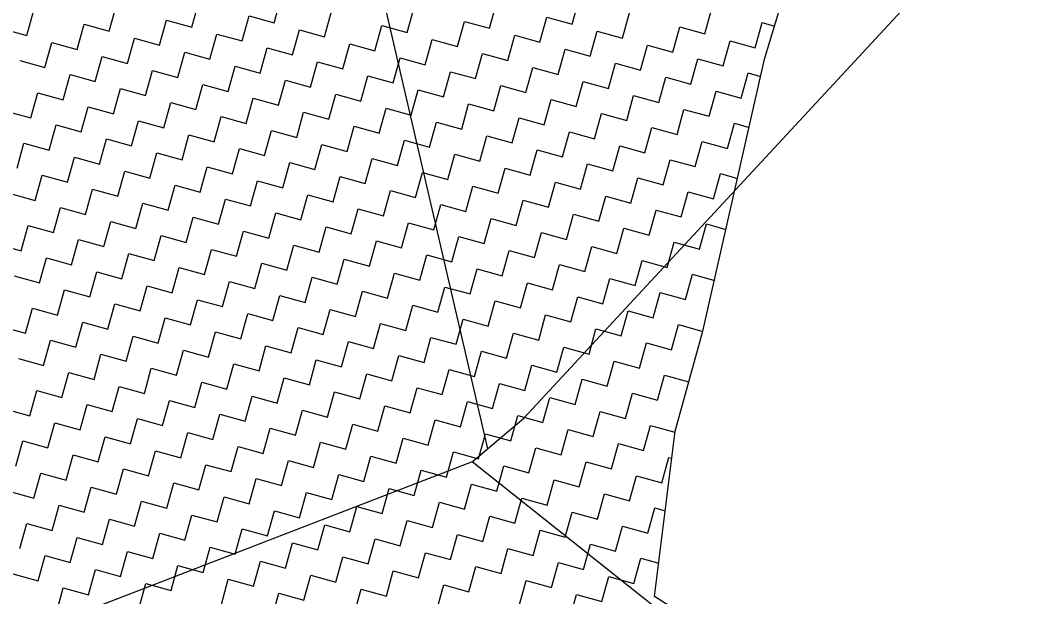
# Model space of a CAD drawing. Header units: metres. Extents: x 291974 to 293244, y 2020596 to 2023640.
# Drawn here: x 292627.6 to 292723.1, y 2023401.5 to 2023456.7 of the extents above; entities that cross this region are included whole.
import ezdxf

# ---------------------------------------------------------------- set-up
doc = ezdxf.new("R2010")
doc.units = ezdxf.units.M
doc.header["$MEASUREMENT"] = 0
doc.layers.add('POLY_HATCH', color=12, linetype='Continuous')
doc.layers.add('POLY_PARCEL', color=6, linetype='Continuous')

msp = doc.modelspace()

# ---------------------------------------------------------------- linework, layer by layer
at = {"layer": 'POLY_HATCH'}
for p, q in [((292698.854, 2023452.973), (292706.294, 2023477.61)), ((292692.945, 2023426.917), (292698.854, 2023452.973)), ((292690.288, 2023417.337), (292692.945, 2023426.917)), ((292688.324, 2023401.498), (292690.288, 2023417.337)), ((292698.662, 2023394.989), (292688.324, 2023401.498))]:
    msp.add_line(p, q, dxfattribs=at)
at = {"layer": 'POLY_HATCH', "linetype": 'Continuous'}
for p, q in [((292651.906, 2023456.445), (292652.574, 2023458.855)), ((292680.426, 2023456.322), (292681.095, 2023458.732)), ((292636.106, 2023455.635), (292636.774, 2023458.045)), ((292644.006, 2023456.04), (292644.674, 2023458.45)), ((292664.626, 2023455.512), (292665.295, 2023457.923)), ((292672.526, 2023455.917), (292673.195, 2023458.328)), ((292693.147, 2023455.39), (292693.816, 2023457.8)), ((292628.206, 2023455.23), (292628.874, 2023457.641)), ((292648.827, 2023454.703), (292649.495, 2023457.113)), ((292649.495, 2023457.113), (292651.906, 2023456.445)), ((292656.726, 2023455.108), (292657.395, 2023457.518)), ((292677.347, 2023454.58), (292678.016, 2023456.991)), ((292678.016, 2023456.991), (292680.426, 2023456.322)), ((292685.247, 2023454.985), (292685.916, 2023457.395)), ((292625.795, 2023455.899), (292628.206, 2023455.23)), ((292633.027, 2023453.893), (292633.695, 2023456.303)), ((292633.695, 2023456.303), (292636.106, 2023455.635)), ((292640.927, 2023454.298), (292641.595, 2023456.708)), ((292641.595, 2023456.708), (292644.006, 2023456.04)), ((292661.547, 2023453.77), (292662.216, 2023456.181)), ((292662.216, 2023456.181), (292664.626, 2023455.512)), ((292669.447, 2023454.175), (292670.116, 2023456.586)), ((292670.116, 2023456.586), (292672.526, 2023455.917)), ((292690.068, 2023453.648), (292690.737, 2023456.058)), ((292690.737, 2023456.058), (292693.147, 2023455.39)), ((292697.968, 2023454.053), (292698.636, 2023456.463)), ((292698.636, 2023456.463), (292699.81, 2023456.138)), ((292637.848, 2023452.556), (292638.516, 2023454.966)), ((292638.516, 2023454.966), (292640.927, 2023454.298)), ((292645.748, 2023452.961), (292646.416, 2023455.371)), ((292646.416, 2023455.371), (292648.827, 2023454.703)), ((292653.647, 2023453.366), (292654.316, 2023455.776)), ((292654.316, 2023455.776), (292656.726, 2023455.108)), ((292674.268, 2023452.838), (292674.937, 2023455.249)), ((292674.937, 2023455.249), (292677.347, 2023454.58)), ((292682.168, 2023453.243), (292682.837, 2023455.653)), ((292682.837, 2023455.653), (292685.247, 2023454.985)), ((292629.948, 2023452.151), (292630.616, 2023454.562)), ((292630.616, 2023454.562), (292633.027, 2023453.893)), ((292650.568, 2023451.624), (292651.237, 2023454.034)), ((292651.237, 2023454.034), (292653.647, 2023453.366)), ((292658.468, 2023452.029), (292659.137, 2023454.439)), ((292659.137, 2023454.439), (292661.547, 2023453.77)), ((292666.368, 2023452.433), (292667.037, 2023454.844)), ((292667.037, 2023454.844), (292669.447, 2023454.175)), ((292686.989, 2023451.906), (292687.658, 2023454.316)), ((292687.658, 2023454.316), (292690.068, 2023453.648)), ((292694.889, 2023452.311), (292695.557, 2023454.721)), ((292695.557, 2023454.721), (292697.968, 2023454.053)), ((292634.769, 2023450.814), (292635.437, 2023453.224)), ((292635.437, 2023453.224), (292637.848, 2023452.556)), ((292642.669, 2023451.219), (292643.337, 2023453.629)), ((292643.337, 2023453.629), (292645.748, 2023452.961)), ((292663.289, 2023450.691), (292663.958, 2023453.102)), ((292663.958, 2023453.102), (292666.368, 2023452.433)), ((292671.189, 2023451.096), (292671.858, 2023453.507)), ((292671.858, 2023453.507), (292674.268, 2023452.838)), ((292679.089, 2023451.501), (292679.758, 2023453.912)), ((292679.758, 2023453.912), (292682.168, 2023453.243)), ((292691.81, 2023450.569), (292692.478, 2023452.979)), ((292692.478, 2023452.979), (292694.889, 2023452.311)), ((292627.537, 2023452.82), (292629.948, 2023452.151)), ((292647.489, 2023449.882), (292648.158, 2023452.292)), ((292648.158, 2023452.292), (292650.568, 2023451.624)), ((292655.389, 2023450.287), (292656.058, 2023452.697)), ((292656.058, 2023452.697), (292658.468, 2023452.029)), ((292676.01, 2023449.759), (292676.679, 2023452.17)), ((292676.679, 2023452.17), (292679.089, 2023451.501)), ((292683.91, 2023450.164), (292684.579, 2023452.574)), ((292684.579, 2023452.574), (292686.989, 2023451.906)), ((292631.69, 2023449.072), (292632.358, 2023451.483)), ((292632.358, 2023451.483), (292634.769, 2023450.814)), ((292639.59, 2023449.477), (292640.258, 2023451.887)), ((292640.258, 2023451.887), (292642.669, 2023451.219)), ((292660.21, 2023448.95), (292660.879, 2023451.36)), ((292660.879, 2023451.36), (292663.289, 2023450.691)), ((292668.11, 2023449.354), (292668.779, 2023451.765)), ((292668.779, 2023451.765), (292671.189, 2023451.096)), ((292688.731, 2023448.827), (292689.399, 2023451.237)), ((292689.399, 2023451.237), (292691.81, 2023450.569)), ((292696.631, 2023449.232), (292697.299, 2023451.642)), ((292697.299, 2023451.642), (292698.478, 2023451.315)), ((292636.511, 2023447.735), (292637.179, 2023450.145)), ((292637.179, 2023450.145), (292639.59, 2023449.477)), ((292644.41, 2023448.14), (292645.079, 2023450.55)), ((292645.079, 2023450.55), (292647.489, 2023449.882)), ((292652.31, 2023448.545), (292652.979, 2023450.955)), ((292652.979, 2023450.955), (292655.389, 2023450.287)), ((292672.931, 2023448.017), (292673.6, 2023450.428)), ((292673.6, 2023450.428), (292676.01, 2023449.759)), ((292680.831, 2023448.422), (292681.5, 2023450.833)), ((292681.5, 2023450.833), (292683.91, 2023450.164)), ((292628.611, 2023447.33), (292629.279, 2023449.741)), ((292629.279, 2023449.741), (292631.69, 2023449.072)), ((292649.231, 2023446.803), (292649.9, 2023449.213)), ((292649.9, 2023449.213), (292652.31, 2023448.545)), ((292657.131, 2023447.208), (292657.8, 2023449.618)), ((292657.8, 2023449.618), (292660.21, 2023448.95)), ((292665.031, 2023447.612), (292665.7, 2023450.023)), ((292665.7, 2023450.023), (292668.11, 2023449.354)), ((292685.652, 2023447.085), (292686.32, 2023449.495)), ((292686.32, 2023449.495), (292688.731, 2023448.827)), ((292693.552, 2023447.49), (292694.22, 2023449.9)), ((292694.22, 2023449.9), (292696.631, 2023449.232)), ((292633.432, 2023445.993), (292634.1, 2023448.404)), ((292634.1, 2023448.404), (292636.511, 2023447.735)), ((292641.331, 2023446.398), (292642, 2023448.808)), ((292642, 2023448.808), (292644.41, 2023448.14)), ((292661.952, 2023445.871), (292662.621, 2023448.281)), ((292662.621, 2023448.281), (292665.031, 2023447.612)), ((292669.852, 2023446.275), (292670.521, 2023448.686)), ((292670.521, 2023448.686), (292672.931, 2023448.017)), ((292677.752, 2023446.68), (292678.421, 2023449.091)), ((292678.421, 2023449.091), (292680.831, 2023448.422)), ((292626.2, 2023447.999), (292628.611, 2023447.33)), ((292646.152, 2023445.061), (292646.821, 2023447.471)), ((292646.821, 2023447.471), (292649.231, 2023446.803)), ((292654.052, 2023445.466), (292654.721, 2023447.876)), ((292654.721, 2023447.876), (292657.131, 2023447.208)), ((292674.673, 2023444.938), (292675.342, 2023447.349)), ((292675.342, 2023447.349), (292677.752, 2023446.68)), ((292682.573, 2023445.343), (292683.241, 2023447.754)), ((292683.241, 2023447.754), (292685.652, 2023447.085)), ((292690.473, 2023445.748), (292691.141, 2023448.158)), ((292691.141, 2023448.158), (292693.552, 2023447.49)), ((292630.353, 2023444.251), (292631.021, 2023446.662)), ((292631.021, 2023446.662), (292633.432, 2023445.993)), ((292638.252, 2023444.656), (292638.921, 2023447.066)), ((292638.921, 2023447.066), (292641.331, 2023446.398)), ((292658.873, 2023444.129), (292659.542, 2023446.539)), ((292659.542, 2023446.539), (292661.952, 2023445.871)), ((292666.773, 2023444.533), (292667.442, 2023446.944)), ((292667.442, 2023446.944), (292669.852, 2023446.275)), ((292687.394, 2023444.006), (292688.062, 2023446.416)), ((292688.062, 2023446.416), (292690.473, 2023445.748)), ((292695.294, 2023444.411), (292695.962, 2023446.821)), ((292695.962, 2023446.821), (292697.37, 2023446.431)), ((292635.173, 2023442.914), (292635.842, 2023445.325)), ((292635.842, 2023445.325), (292638.252, 2023444.656)), ((292643.073, 2023443.319), (292643.742, 2023445.729)), ((292643.742, 2023445.729), (292646.152, 2023445.061)), ((292650.973, 2023443.724), (292651.642, 2023446.134)), ((292651.642, 2023446.134), (292654.052, 2023445.466)), ((292671.594, 2023443.196), (292672.263, 2023445.607)), ((292672.263, 2023445.607), (292674.673, 2023444.938)), ((292679.494, 2023443.601), (292680.162, 2023446.012)), ((292680.162, 2023446.012), (292682.573, 2023445.343)), ((292627.274, 2023442.509), (292627.942, 2023444.92)), ((292627.942, 2023444.92), (292630.353, 2023444.251)), ((292647.894, 2023441.982), (292648.563, 2023444.392)), ((292648.563, 2023444.392), (292650.973, 2023443.724)), ((292655.794, 2023442.387), (292656.463, 2023444.797)), ((292656.463, 2023444.797), (292658.873, 2023444.129)), ((292663.694, 2023442.792), (292664.363, 2023445.202)), ((292664.363, 2023445.202), (292666.773, 2023444.533)), ((292684.315, 2023442.264), (292684.983, 2023444.675)), ((292684.983, 2023444.675), (292687.394, 2023444.006)), ((292692.215, 2023442.669), (292692.883, 2023445.079)), ((292692.883, 2023445.079), (292695.294, 2023444.411)), ((292632.094, 2023441.172), (292632.763, 2023443.583)), ((292632.763, 2023443.583), (292635.173, 2023442.914)), ((292639.994, 2023441.577), (292640.663, 2023443.987)), ((292640.663, 2023443.987), (292643.073, 2023443.319)), ((292660.615, 2023441.05), (292661.284, 2023443.46)), ((292661.284, 2023443.46), (292663.694, 2023442.792)), ((292668.515, 2023441.454), (292669.184, 2023443.865)), ((292669.184, 2023443.865), (292671.594, 2023443.196)), ((292676.415, 2023441.859), (292677.083, 2023444.27)), ((292677.083, 2023444.27), (292679.494, 2023443.601)), ((292644.815, 2023440.24), (292645.484, 2023442.65)), ((292645.484, 2023442.65), (292647.894, 2023441.982)), ((292652.715, 2023440.645), (292653.384, 2023443.055)), ((292653.384, 2023443.055), (292655.794, 2023442.387)), ((292673.336, 2023440.117), (292674.004, 2023442.528)), ((292674.004, 2023442.528), (292676.415, 2023441.859)), ((292681.236, 2023440.522), (292681.904, 2023442.933)), ((292681.904, 2023442.933), (292684.315, 2023442.264)), ((292689.136, 2023440.927), (292689.804, 2023443.337)), ((292689.804, 2023443.337), (292692.215, 2023442.669)), ((292629.015, 2023439.43), (292629.684, 2023441.841)), ((292629.684, 2023441.841), (292632.094, 2023441.172)), ((292636.915, 2023439.835), (292637.584, 2023442.246)), ((292637.584, 2023442.246), (292639.994, 2023441.577)), ((292657.536, 2023439.308), (292658.205, 2023441.718)), ((292658.205, 2023441.718), (292660.615, 2023441.05)), ((292665.436, 2023439.713), (292666.105, 2023442.123)), ((292666.105, 2023442.123), (292668.515, 2023441.454)), ((292686.057, 2023439.185), (292686.725, 2023441.596)), ((292686.725, 2023441.596), (292689.136, 2023440.927)), ((292693.957, 2023439.59), (292694.625, 2023442)), ((292694.625, 2023442), (292696.263, 2023441.546)), ((292641.736, 2023438.498), (292642.405, 2023440.908)), ((292642.405, 2023440.908), (292644.815, 2023440.24)), ((292649.636, 2023438.903), (292650.305, 2023441.313)), ((292650.305, 2023441.313), (292652.715, 2023440.645)), ((292670.257, 2023438.375), (292670.925, 2023440.786)), ((292670.925, 2023440.786), (292673.336, 2023440.117)), ((292678.157, 2023438.78), (292678.825, 2023441.191)), ((292678.825, 2023441.191), (292681.236, 2023440.522)), ((292626.605, 2023440.099), (292629.015, 2023439.43)), ((292633.836, 2023438.093), (292634.505, 2023440.504)), ((292634.505, 2023440.504), (292636.915, 2023439.835)), ((292654.457, 2023437.566), (292655.126, 2023439.976)), ((292655.126, 2023439.976), (292657.536, 2023439.308)), ((292662.357, 2023437.971), (292663.026, 2023440.381)), ((292663.026, 2023440.381), (292665.436, 2023439.713)), ((292682.978, 2023437.443), (292683.646, 2023439.854)), ((292683.646, 2023439.854), (292686.057, 2023439.185)), ((292690.878, 2023437.848), (292691.546, 2023440.258)), ((292691.546, 2023440.258), (292693.957, 2023439.59)), ((292630.757, 2023436.351), (292631.426, 2023438.762)), ((292631.426, 2023438.762), (292633.836, 2023438.093)), ((292638.657, 2023436.756), (292639.326, 2023439.167)), ((292639.326, 2023439.167), (292641.736, 2023438.498)), ((292646.557, 2023437.161), (292647.226, 2023439.571)), ((292647.226, 2023439.571), (292649.636, 2023438.903)), ((292659.278, 2023436.229), (292659.947, 2023438.639)), ((292659.947, 2023438.639), (292662.357, 2023437.971)), ((292667.178, 2023436.634), (292667.846, 2023439.044)), ((292667.846, 2023439.044), (292670.257, 2023438.375)), ((292675.078, 2023437.038), (292675.746, 2023439.449)), ((292675.746, 2023439.449), (292678.157, 2023438.78)), ((292643.478, 2023435.419), (292644.147, 2023437.829)), ((292644.147, 2023437.829), (292646.557, 2023437.161)), ((292651.378, 2023435.824), (292652.047, 2023438.234)), ((292652.047, 2023438.234), (292654.457, 2023437.566)), ((292671.999, 2023435.296), (292672.667, 2023437.707)), ((292672.667, 2023437.707), (292675.078, 2023437.038)), ((292679.899, 2023435.701), (292680.567, 2023438.112)), ((292680.567, 2023438.112), (292682.978, 2023437.443)), ((292687.799, 2023436.106), (292688.467, 2023438.517)), ((292688.467, 2023438.517), (292690.878, 2023437.848)), ((292627.678, 2023434.609), (292628.347, 2023437.02)), ((292628.347, 2023437.02), (292630.757, 2023436.351)), ((292635.578, 2023435.014), (292636.247, 2023437.425)), ((292636.247, 2023437.425), (292638.657, 2023436.756)), ((292656.199, 2023434.487), (292656.868, 2023436.897)), ((292656.868, 2023436.897), (292659.278, 2023436.229)), ((292664.099, 2023434.892), (292664.767, 2023437.302)), ((292664.767, 2023437.302), (292667.178, 2023436.634)), ((292684.72, 2023434.364), (292685.388, 2023436.775)), ((292685.388, 2023436.775), (292687.799, 2023436.106)), ((292692.62, 2023434.769), (292693.288, 2023437.179)), ((292693.288, 2023437.179), (292695.155, 2023436.662)), ((292640.399, 2023433.677), (292641.068, 2023436.088)), ((292641.068, 2023436.088), (292643.478, 2023435.419)), ((292648.299, 2023434.082), (292648.968, 2023436.492)), ((292648.968, 2023436.492), (292651.378, 2023435.824)), ((292668.92, 2023433.555), (292669.588, 2023435.965)), ((292669.588, 2023435.965), (292671.999, 2023435.296)), ((292676.82, 2023433.959), (292677.488, 2023436.37)), ((292677.488, 2023436.37), (292679.899, 2023435.701)), ((292625.268, 2023435.278), (292627.678, 2023434.609)), ((292632.499, 2023433.272), (292633.168, 2023435.683)), ((292633.168, 2023435.683), (292635.578, 2023435.014)), ((292653.12, 2023432.745), (292653.789, 2023435.155)), ((292653.789, 2023435.155), (292656.199, 2023434.487)), ((292661.02, 2023433.15), (292661.688, 2023435.56)), ((292661.688, 2023435.56), (292664.099, 2023434.892)), ((292681.641, 2023432.622), (292682.309, 2023435.033)), ((292682.309, 2023435.033), (292684.72, 2023434.364)), ((292689.541, 2023433.027), (292690.209, 2023435.438)), ((292690.209, 2023435.438), (292692.62, 2023434.769)), ((292629.42, 2023431.53), (292630.089, 2023433.941)), ((292630.089, 2023433.941), (292632.499, 2023433.272)), ((292637.32, 2023431.935), (292637.989, 2023434.346)), ((292637.989, 2023434.346), (292640.399, 2023433.677)), ((292645.22, 2023432.34), (292645.889, 2023434.75)), ((292645.889, 2023434.75), (292648.299, 2023434.082)), ((292665.841, 2023431.813), (292666.509, 2023434.223)), ((292666.509, 2023434.223), (292668.92, 2023433.555)), ((292673.741, 2023432.217), (292674.409, 2023434.628)), ((292674.409, 2023434.628), (292676.82, 2023433.959)), ((292642.141, 2023430.598), (292642.81, 2023433.009)), ((292642.81, 2023433.009), (292645.22, 2023432.34)), ((292650.041, 2023431.003), (292650.71, 2023433.413)), ((292650.71, 2023433.413), (292653.12, 2023432.745)), ((292657.941, 2023431.408), (292658.609, 2023433.818)), ((292658.609, 2023433.818), (292661.02, 2023433.15)), ((292678.562, 2023430.88), (292679.23, 2023433.291)), ((292679.23, 2023433.291), (292681.641, 2023432.622)), ((292686.462, 2023431.285), (292687.13, 2023433.696)), ((292687.13, 2023433.696), (292689.541, 2023433.027)), ((292627.01, 2023432.199), (292629.42, 2023431.53)), ((292634.241, 2023430.193), (292634.91, 2023432.604)), ((292634.91, 2023432.604), (292637.32, 2023431.935)), ((292654.862, 2023429.666), (292655.53, 2023432.076)), ((292655.53, 2023432.076), (292657.941, 2023431.408)), ((292662.762, 2023430.071), (292663.43, 2023432.481)), ((292663.43, 2023432.481), (292665.841, 2023431.813)), ((292670.662, 2023430.476), (292671.33, 2023432.886)), ((292671.33, 2023432.886), (292673.741, 2023432.217)), ((292683.383, 2023429.543), (292684.051, 2023431.954)), ((292684.051, 2023431.954), (292686.462, 2023431.285)), ((292691.283, 2023429.948), (292691.951, 2023432.359)), ((292691.951, 2023432.359), (292694.047, 2023431.777)), ((292639.062, 2023428.856), (292639.731, 2023431.267)), ((292639.731, 2023431.267), (292642.141, 2023430.598)), ((292646.962, 2023429.261), (292647.631, 2023431.671)), ((292647.631, 2023431.671), (292650.041, 2023431.003)), ((292667.583, 2023428.734), (292668.251, 2023431.144)), ((292668.251, 2023431.144), (292670.662, 2023430.476)), ((292675.483, 2023429.138), (292676.151, 2023431.549)), ((292676.151, 2023431.549), (292678.562, 2023430.88)), ((292631.162, 2023428.451), (292631.831, 2023430.862)), ((292631.831, 2023430.862), (292634.241, 2023430.193)), ((292651.783, 2023427.924), (292652.451, 2023430.334)), ((292652.451, 2023430.334), (292654.862, 2023429.666)), ((292659.683, 2023428.329), (292660.351, 2023430.739)), ((292660.351, 2023430.739), (292662.762, 2023430.071)), ((292680.304, 2023427.801), (292680.972, 2023430.212)), ((292680.972, 2023430.212), (292683.383, 2023429.543)), ((292688.204, 2023428.206), (292688.872, 2023430.617)), ((292688.872, 2023430.617), (292691.283, 2023429.948)), ((292628.083, 2023426.709), (292628.752, 2023429.12)), ((292628.752, 2023429.12), (292631.162, 2023428.451)), ((292635.983, 2023427.114), (292636.652, 2023429.525)), ((292636.652, 2023429.525), (292639.062, 2023428.856)), ((292643.883, 2023427.519), (292644.552, 2023429.93)), ((292644.552, 2023429.93), (292646.962, 2023429.261)), ((292664.504, 2023426.992), (292665.172, 2023429.402)), ((292665.172, 2023429.402), (292667.583, 2023428.734)), ((292672.404, 2023427.397), (292673.072, 2023429.807)), ((292673.072, 2023429.807), (292675.483, 2023429.138)), ((292640.804, 2023425.777), (292641.473, 2023428.188)), ((292641.473, 2023428.188), (292643.883, 2023427.519)), ((292648.704, 2023426.182), (292649.372, 2023428.592)), ((292649.372, 2023428.592), (292651.783, 2023427.924)), ((292656.604, 2023426.587), (292657.272, 2023428.997)), ((292657.272, 2023428.997), (292659.683, 2023428.329)), ((292677.225, 2023426.059), (292677.893, 2023428.47)), ((292677.893, 2023428.47), (292680.304, 2023427.801)), ((292685.125, 2023426.464), (292685.793, 2023428.875)), ((292685.793, 2023428.875), (292688.204, 2023428.206)), ((292625.673, 2023427.378), (292628.083, 2023426.709)), ((292632.904, 2023425.372), (292633.573, 2023427.783)), ((292633.573, 2023427.783), (292635.983, 2023427.114)), ((292653.525, 2023424.845), (292654.193, 2023427.255)), ((292654.193, 2023427.255), (292656.604, 2023426.587)), ((292661.425, 2023425.25), (292662.093, 2023427.66)), ((292662.093, 2023427.66), (292664.504, 2023426.992)), ((292669.325, 2023425.655), (292669.993, 2023428.065)), ((292669.993, 2023428.065), (292672.404, 2023427.397)), ((292689.945, 2023425.127), (292690.614, 2023427.538)), ((292690.614, 2023427.538), (292692.938, 2023426.893)), ((292637.725, 2023424.035), (292638.394, 2023426.446)), ((292638.394, 2023426.446), (292640.804, 2023425.777)), ((292645.625, 2023424.44), (292646.293, 2023426.851)), ((292646.293, 2023426.851), (292648.704, 2023426.182)), ((292666.246, 2023423.913), (292666.914, 2023426.323)), ((292666.914, 2023426.323), (292669.325, 2023425.655)), ((292674.146, 2023424.318), (292674.814, 2023426.728)), ((292674.814, 2023426.728), (292677.225, 2023426.059)), ((292682.046, 2023424.722), (292682.714, 2023427.133)), ((292682.714, 2023427.133), (292685.125, 2023426.464)), ((292629.825, 2023423.63), (292630.494, 2023426.041)), ((292630.494, 2023426.041), (292632.904, 2023425.372)), ((292650.446, 2023423.103), (292651.114, 2023425.513)), ((292651.114, 2023425.513), (292653.525, 2023424.845)), ((292658.346, 2023423.508), (292659.014, 2023425.918)), ((292659.014, 2023425.918), (292661.425, 2023425.25)), ((292678.967, 2023422.98), (292679.635, 2023425.391)), ((292679.635, 2023425.391), (292682.046, 2023424.722)), ((292686.866, 2023423.385), (292687.535, 2023425.796)), ((292687.535, 2023425.796), (292689.945, 2023425.127)), ((292627.415, 2023424.299), (292629.825, 2023423.63)), ((292634.646, 2023422.293), (292635.315, 2023424.704)), ((292635.315, 2023424.704), (292637.725, 2023424.035)), ((292642.546, 2023422.698), (292643.214, 2023425.109)), ((292643.214, 2023425.109), (292645.625, 2023424.44)), ((292663.167, 2023422.171), (292663.835, 2023424.581)), ((292663.835, 2023424.581), (292666.246, 2023423.913)), ((292671.067, 2023422.576), (292671.735, 2023424.986)), ((292671.735, 2023424.986), (292674.146, 2023424.318)), ((292639.467, 2023420.956), (292640.135, 2023423.367)), ((292640.135, 2023423.367), (292642.546, 2023422.698)), ((292647.367, 2023421.361), (292648.035, 2023423.772)), ((292648.035, 2023423.772), (292650.446, 2023423.103)), ((292655.267, 2023421.766), (292655.935, 2023424.176)), ((292655.935, 2023424.176), (292658.346, 2023423.508)), ((292675.888, 2023421.239), (292676.556, 2023423.649)), ((292676.556, 2023423.649), (292678.967, 2023422.98)), ((292683.787, 2023421.643), (292684.456, 2023424.054)), ((292684.456, 2023424.054), (292686.866, 2023423.385)), ((292631.567, 2023420.551), (292632.236, 2023422.962)), ((292632.236, 2023422.962), (292634.646, 2023422.293)), ((292652.188, 2023420.024), (292652.856, 2023422.434)), ((292652.856, 2023422.434), (292655.267, 2023421.766)), ((292660.088, 2023420.429), (292660.756, 2023422.839)), ((292660.756, 2023422.839), (292663.167, 2023422.171)), ((292667.988, 2023420.834), (292668.656, 2023423.244)), ((292668.656, 2023423.244), (292671.067, 2023422.576)), ((292688.608, 2023420.306), (292689.277, 2023422.717)), ((292689.277, 2023422.717), (292691.601, 2023422.072)), ((292636.388, 2023419.214), (292637.056, 2023421.625)), ((292637.056, 2023421.625), (292639.467, 2023420.956)), ((292644.288, 2023419.619), (292644.956, 2023422.03)), ((292644.956, 2023422.03), (292647.367, 2023421.361)), ((292664.909, 2023419.092), (292665.577, 2023421.502)), ((292665.577, 2023421.502), (292667.988, 2023420.834)), ((292672.809, 2023419.497), (292673.477, 2023421.907)), ((292673.477, 2023421.907), (292675.888, 2023421.239)), ((292680.708, 2023419.901), (292681.377, 2023422.312)), ((292681.377, 2023422.312), (292683.787, 2023421.643)), ((292628.488, 2023418.81), (292629.157, 2023421.22)), ((292629.157, 2023421.22), (292631.567, 2023420.551)), ((292649.109, 2023418.282), (292649.777, 2023420.693)), ((292649.777, 2023420.693), (292652.188, 2023420.024)), ((292657.009, 2023418.687), (292657.677, 2023421.097)), ((292657.677, 2023421.097), (292660.088, 2023420.429)), ((292677.629, 2023418.16), (292678.298, 2023420.57)), ((292678.298, 2023420.57), (292680.708, 2023419.901)), ((292685.529, 2023418.564), (292686.198, 2023420.975)), ((292686.198, 2023420.975), (292688.608, 2023420.306)), ((292633.309, 2023417.472), (292633.977, 2023419.883)), ((292633.977, 2023419.883), (292636.388, 2023419.214)), ((292641.209, 2023417.877), (292641.877, 2023420.288)), ((292641.877, 2023420.288), (292644.288, 2023419.619)), ((292661.83, 2023417.35), (292662.498, 2023419.76)), ((292662.498, 2023419.76), (292664.909, 2023419.092)), ((292669.73, 2023417.755), (292670.398, 2023420.165)), ((292670.398, 2023420.165), (292672.809, 2023419.497)), ((292626.078, 2023419.478), (292628.488, 2023418.81)), ((292646.03, 2023416.54), (292646.698, 2023418.951)), ((292646.698, 2023418.951), (292649.109, 2023418.282)), ((292653.93, 2023416.945), (292654.598, 2023419.355)), ((292654.598, 2023419.355), (292657.009, 2023418.687)), ((292674.55, 2023416.418), (292675.219, 2023418.828)), ((292675.219, 2023418.828), (292677.629, 2023418.16)), ((292682.45, 2023416.822), (292683.119, 2023419.233)), ((292683.119, 2023419.233), (292685.529, 2023418.564)), ((292630.23, 2023415.731), (292630.898, 2023418.141)), ((292630.898, 2023418.141), (292633.309, 2023417.472)), ((292638.13, 2023416.135), (292638.798, 2023418.546)), ((292638.798, 2023418.546), (292641.209, 2023417.877)), ((292650.851, 2023415.203), (292651.519, 2023417.614)), ((292651.519, 2023417.614), (292653.93, 2023416.945)), ((292658.751, 2023415.608), (292659.419, 2023418.018)), ((292659.419, 2023418.018), (292661.83, 2023417.35)), ((292666.651, 2023416.013), (292667.319, 2023418.423)), ((292667.319, 2023418.423), (292669.73, 2023417.755)), ((292687.271, 2023415.485), (292687.94, 2023417.896)), ((292687.94, 2023417.896), (292690.277, 2023417.248)), ((292635.051, 2023414.393), (292635.719, 2023416.804)), ((292635.719, 2023416.804), (292638.13, 2023416.135)), ((292642.951, 2023414.798), (292643.619, 2023417.209)), ((292643.619, 2023417.209), (292646.03, 2023416.54)), ((292663.572, 2023414.271), (292664.24, 2023416.681)), ((292664.24, 2023416.681), (292666.651, 2023416.013)), ((292671.471, 2023414.676), (292672.14, 2023417.086)), ((292672.14, 2023417.086), (292674.55, 2023416.418)), ((292679.371, 2023415.081), (292680.04, 2023417.491)), ((292680.04, 2023417.491), (292682.45, 2023416.822)), ((292627.151, 2023413.989), (292627.819, 2023416.399)), ((292627.819, 2023416.399), (292630.23, 2023415.731)), ((292647.772, 2023413.461), (292648.44, 2023415.872)), ((292648.44, 2023415.872), (292650.851, 2023415.203)), ((292655.672, 2023413.866), (292656.34, 2023416.276)), ((292656.34, 2023416.276), (292658.751, 2023415.608)), ((292676.292, 2023413.339), (292676.961, 2023415.749)), ((292676.961, 2023415.749), (292679.371, 2023415.081)), ((292684.192, 2023413.743), (292684.861, 2023416.154)), ((292684.861, 2023416.154), (292687.271, 2023415.485)), ((292631.972, 2023412.652), (292632.64, 2023415.062)), ((292632.64, 2023415.062), (292635.051, 2023414.393)), ((292639.872, 2023413.056), (292640.54, 2023415.467)), ((292640.54, 2023415.467), (292642.951, 2023414.798)), ((292660.493, 2023412.529), (292661.161, 2023414.939)), ((292661.161, 2023414.939), (292663.572, 2023414.271)), ((292668.392, 2023412.934), (292669.061, 2023415.344)), ((292669.061, 2023415.344), (292671.471, 2023414.676)), ((292689.013, 2023412.406), (292689.682, 2023414.817)), ((292689.682, 2023414.817), (292689.966, 2023414.738)), ((292644.693, 2023411.719), (292645.361, 2023414.13)), ((292645.361, 2023414.13), (292647.772, 2023413.461)), ((292652.593, 2023412.124), (292653.261, 2023414.535)), ((292653.261, 2023414.535), (292655.672, 2023413.866)), ((292673.213, 2023411.597), (292673.882, 2023414.007)), ((292673.882, 2023414.007), (292676.292, 2023413.339)), ((292681.113, 2023412.002), (292681.782, 2023414.412)), ((292681.782, 2023414.412), (292684.192, 2023413.743)), ((292628.893, 2023410.91), (292629.561, 2023413.32)), ((292629.561, 2023413.32), (292631.972, 2023412.652)), ((292636.793, 2023411.314), (292637.461, 2023413.725)), ((292637.461, 2023413.725), (292639.872, 2023413.056)), ((292657.414, 2023410.787), (292658.082, 2023413.197)), ((292658.082, 2023413.197), (292660.493, 2023412.529)), ((292665.313, 2023411.192), (292665.982, 2023413.602)), ((292665.982, 2023413.602), (292668.392, 2023412.934)), ((292685.934, 2023410.664), (292686.603, 2023413.075)), ((292686.603, 2023413.075), (292689.013, 2023412.406)), ((292633.714, 2023409.573), (292634.382, 2023411.983)), ((292634.382, 2023411.983), (292636.793, 2023411.314)), ((292641.614, 2023409.977), (292642.282, 2023412.388)), ((292642.282, 2023412.388), (292644.693, 2023411.719)), ((292649.514, 2023410.382), (292650.182, 2023412.793)), ((292650.182, 2023412.793), (292652.593, 2023412.124)), ((292670.134, 2023409.855), (292670.803, 2023412.265)), ((292670.803, 2023412.265), (292673.213, 2023411.597)), ((292678.034, 2023410.26), (292678.703, 2023412.67)), ((292678.703, 2023412.67), (292681.113, 2023412.002)), ((292626.482, 2023411.578), (292628.893, 2023410.91)), ((292646.435, 2023408.64), (292647.103, 2023411.051)), ((292647.103, 2023411.051), (292649.514, 2023410.382)), ((292654.335, 2023409.045), (292655.003, 2023411.456)), ((292655.003, 2023411.456), (292657.414, 2023410.787)), ((292662.234, 2023409.45), (292662.903, 2023411.86)), ((292662.903, 2023411.86), (292665.313, 2023411.192)), ((292674.955, 2023408.518), (292675.624, 2023410.928)), ((292675.624, 2023410.928), (292678.034, 2023410.26)), ((292682.855, 2023408.923), (292683.524, 2023411.333)), ((292683.524, 2023411.333), (292685.934, 2023410.664)), ((292630.635, 2023407.831), (292631.303, 2023410.241)), ((292631.303, 2023410.241), (292633.714, 2023409.573)), ((292638.535, 2023408.235), (292639.203, 2023410.646)), ((292639.203, 2023410.646), (292641.614, 2023409.977)), ((292659.155, 2023407.708), (292659.824, 2023410.118)), ((292659.824, 2023410.118), (292662.234, 2023409.45)), ((292667.055, 2023408.113), (292667.724, 2023410.523)), ((292667.724, 2023410.523), (292670.134, 2023409.855)), ((292687.676, 2023407.585), (292688.345, 2023409.996)), ((292688.345, 2023409.996), (292689.343, 2023409.719)), ((292643.356, 2023406.898), (292644.024, 2023409.309)), ((292644.024, 2023409.309), (292646.435, 2023408.64)), ((292651.256, 2023407.303), (292651.924, 2023409.714)), ((292651.924, 2023409.714), (292654.335, 2023409.045)), ((292671.876, 2023406.776), (292672.545, 2023409.186)), ((292672.545, 2023409.186), (292674.955, 2023408.518)), ((292679.776, 2023407.181), (292680.445, 2023409.591)), ((292680.445, 2023409.591), (292682.855, 2023408.923)), ((292627.556, 2023406.089), (292628.224, 2023408.499)), ((292628.224, 2023408.499), (292630.635, 2023407.831)), ((292635.456, 2023406.494), (292636.124, 2023408.904)), ((292636.124, 2023408.904), (292638.535, 2023408.235)), ((292656.076, 2023405.966), (292656.745, 2023408.377)), ((292656.745, 2023408.377), (292659.155, 2023407.708)), ((292663.976, 2023406.371), (292664.645, 2023408.781)), ((292664.645, 2023408.781), (292667.055, 2023408.113)), ((292684.597, 2023405.844), (292685.266, 2023408.254)), ((292685.266, 2023408.254), (292687.676, 2023407.585)), ((292632.377, 2023404.752), (292633.045, 2023407.162)), ((292633.045, 2023407.162), (292635.456, 2023406.494)), ((292640.277, 2023405.156), (292640.945, 2023407.567)), ((292640.945, 2023407.567), (292643.356, 2023406.898)), ((292648.177, 2023405.561), (292648.845, 2023407.972)), ((292648.845, 2023407.972), (292651.256, 2023407.303)), ((292668.797, 2023405.034), (292669.466, 2023407.444)), ((292669.466, 2023407.444), (292671.876, 2023406.776)), ((292676.697, 2023405.439), (292677.366, 2023407.849)), ((292677.366, 2023407.849), (292679.776, 2023407.181)), ((292645.098, 2023403.819), (292645.766, 2023406.23)), ((292645.766, 2023406.23), (292648.177, 2023405.561)), ((292652.997, 2023404.224), (292653.666, 2023406.635)), ((292653.666, 2023406.635), (292656.076, 2023405.966)), ((292660.897, 2023404.629), (292661.566, 2023407.039)), ((292661.566, 2023407.039), (292663.976, 2023406.371)), ((292681.518, 2023404.102), (292682.187, 2023406.512)), ((292682.187, 2023406.512), (292684.597, 2023405.844)), ((292629.298, 2023403.01), (292629.966, 2023405.42)), ((292629.966, 2023405.42), (292632.377, 2023404.752)), ((292637.198, 2023403.415), (292637.866, 2023405.825)), ((292637.866, 2023405.825), (292640.277, 2023405.156)), ((292657.818, 2023402.887), (292658.487, 2023405.298)), ((292658.487, 2023405.298), (292660.897, 2023404.629)), ((292665.718, 2023403.292), (292666.387, 2023405.702)), ((292666.387, 2023405.702), (292668.797, 2023405.034)), ((292673.618, 2023403.697), (292674.287, 2023406.107)), ((292674.287, 2023406.107), (292676.697, 2023405.439)), ((292642.019, 2023402.077), (292642.687, 2023404.488)), ((292642.687, 2023404.488), (292645.098, 2023403.819)), ((292649.918, 2023402.482), (292650.587, 2023404.893)), ((292650.587, 2023404.893), (292652.997, 2023404.224)), ((292670.539, 2023401.955), (292671.208, 2023404.365)), ((292671.208, 2023404.365), (292673.618, 2023403.697)), ((292678.439, 2023402.36), (292679.108, 2023404.77)), ((292679.108, 2023404.77), (292681.518, 2023404.102)), ((292686.339, 2023402.765), (292687.008, 2023405.175)), ((292687.008, 2023405.175), (292688.721, 2023404.7)), ((292626.887, 2023403.678), (292629.298, 2023403.01)), ((292634.119, 2023401.673), (292634.787, 2023404.083)), ((292634.787, 2023404.083), (292637.198, 2023403.415)), ((292654.739, 2023401.145), (292655.408, 2023403.556)), ((292655.408, 2023403.556), (292657.818, 2023402.887)), ((292662.639, 2023401.55), (292663.308, 2023403.96)), ((292663.308, 2023403.96), (292665.718, 2023403.292)), ((292683.26, 2023401.023), (292683.929, 2023403.433)), ((292683.929, 2023403.433), (292686.339, 2023402.765)), ((292631.04, 2023399.931), (292631.708, 2023402.341)), ((292631.708, 2023402.341), (292634.119, 2023401.673)), ((292638.94, 2023400.336), (292639.608, 2023402.746)), ((292639.608, 2023402.746), (292642.019, 2023402.077)), ((292646.839, 2023400.74), (292647.508, 2023403.151)), ((292647.508, 2023403.151), (292649.918, 2023402.482)), ((292667.46, 2023400.213), (292668.129, 2023402.623)), ((292668.129, 2023402.623), (292670.539, 2023401.955)), ((292675.36, 2023400.618), (292676.029, 2023403.028)), ((292676.029, 2023403.028), (292678.439, 2023402.36)), ((292651.66, 2023399.403), (292652.329, 2023401.814)), ((292652.329, 2023401.814), (292654.739, 2023401.145)), ((292659.56, 2023399.808), (292660.229, 2023402.219)), ((292660.229, 2023402.219), (292662.639, 2023401.55)), ((292680.181, 2023399.281), (292680.85, 2023401.691)), ((292680.85, 2023401.691), (292683.26, 2023401.023))]:
    msp.add_line(p, q, dxfattribs=at)
at = {"layer": 'POLY_PARCEL'}
for p, q in [((292652.763, 2023499.944), (292672.325, 2023415.646)), ((292675.806, 2023418.586), (292739.409, 2023487.211)), ((292672.325, 2023415.646), (292675.806, 2023418.586)), ((292670.848, 2023414.398), (292672.325, 2023415.646)), ((292670.848, 2023414.398), (292598.024, 2023386.29)), ((292723.068, 2023372.906), (292670.848, 2023414.398))]:
    msp.add_line(p, q, dxfattribs=at)

doc.saveas('drawing.dxf')
